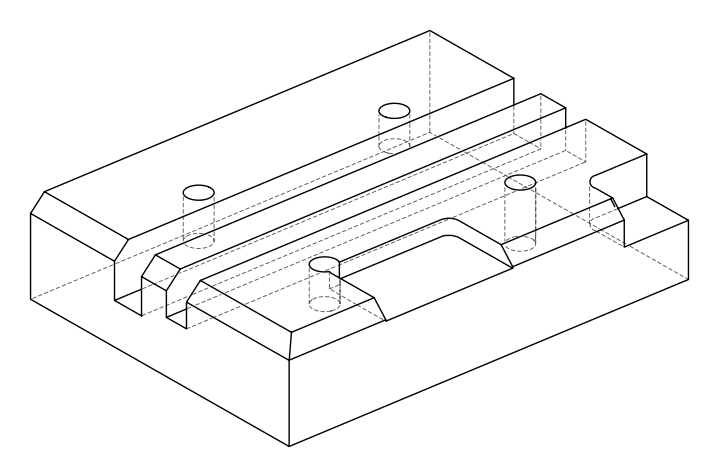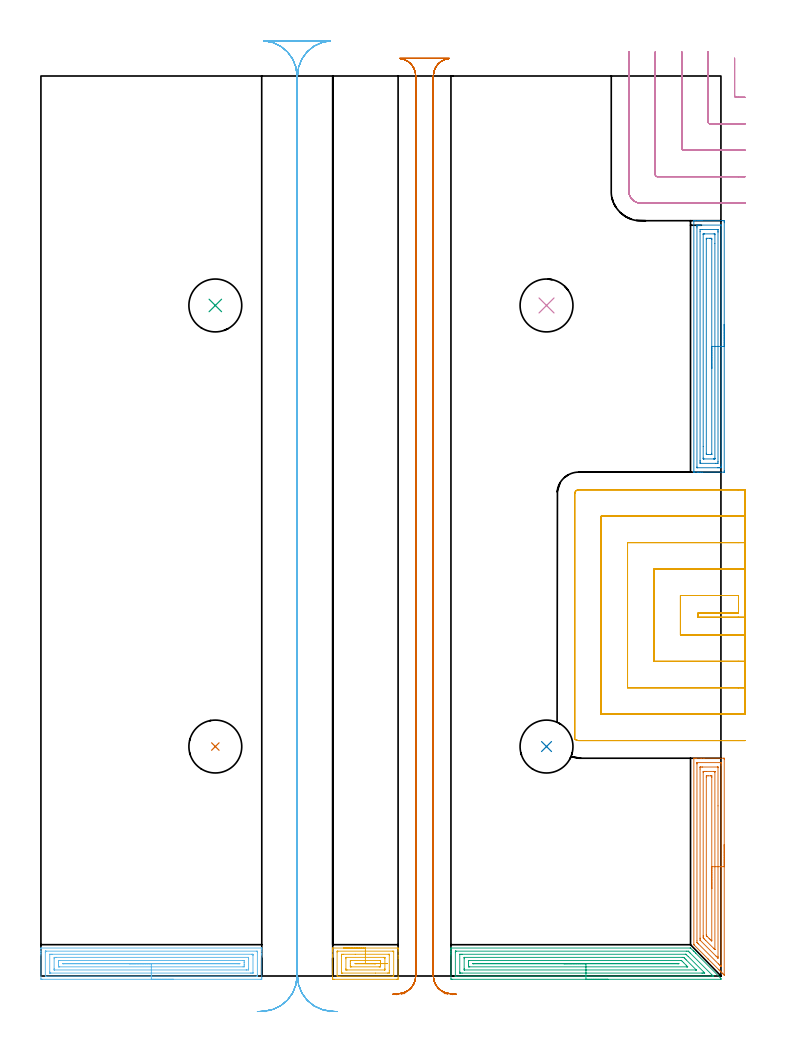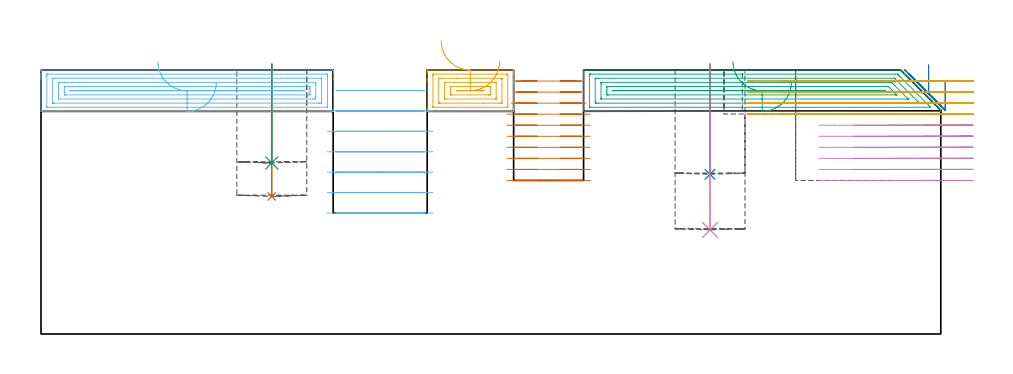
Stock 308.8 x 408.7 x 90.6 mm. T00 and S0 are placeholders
(PLAN: 13 operations, 4 tool changes, 73.4 min)
(1 INDEXABLE_INSERT_DRILL_BLIND_HOLE_FROM_SOLID | STEP1POCKET | NXT0302_019 | 0.18 min | 19483 mm3)
(2 INDEXABLE_INSERT_DRILL_BLIND_HOLE_FROM_SOLID_1 | STEP1POCKET_1 | NXT0302_019 | 0.15 min | 16050 mm3)
(3 INDEXABLE_INSERT_DRILL_BLIND_HOLE_FROM_SOLID_2 | STEP1POCKET_2 | NXT0302_019 | 0.14 min | 14285 mm3)
(4 INDEXABLE_INSERT_DRILL_BLIND_HOLE_FROM_SOLID_3 | STEP1POCKET_3 | NXT0302_019 | 0.23 min | 24680 mm3)
(5 AREA_MILL | FG_CHAMFER_SURFACE | UGT0205_001 | 1.59 min | 4419 mm3)
(6 AREA_MILL_1 | FG_CHAMFER_SURFACE_1 | UGT0205_001 | 4.98 min | 10824 mm3)
(7 AREA_MILL_2 | FG_CHAMFER_SURFACE_2 | UGT0205_001 | 3.98 min | 10077 mm3)
(8 AREA_MILL_3 | FG_CHAMFER_SURFACE_3 | UGT0205_001 | 4.87 min | 12217 mm3)
(9 AREA_MILL_4 | FG_CHAMFER_SURFACE_4 | UGT0205_001 | 5.73 min | 12162 mm3)
(10 MILL_CORNER_NOTCH_RECTANGULAR | CORNER_NOTCH_RECTANGULAR | NXT0201_012 | Follow Part, ap 4, ae 75% | 8.39 min | 121900 mm3)
(11 MILL_OPEN_POCKET | POCKET_OPEN | NXT0201_012 | Follow Part, ap 4, ae 75% | 11.75 min | 142877 mm3)
(12 MILL_RECTANGULAR_SLOT | SLOT_RECTANGULAR | UGT0201_004 | Follow Part, ap 8, ae 75% | 13.4 min | 644874 mm3)
(13 MILL_RECTANGULAR_SLOT_1 | SLOT_RECTANGULAR_1 | NXT0201_012 | Follow Part, ap 4, ae 75% | 17.98 min | 370373 mm3)
(TOOL NXT0302_019 | Index. Insert Drill 24mm [880-D2400L25-05] | D24 PA176 FL120 Z2)
(TOOL UGT0205_001 | Chamfer Mill 20 x 3 x 45 deg. | D20 FL50 Z2)
(TOOL NXT0201_012 | ENDMILL 16mm [2P460-1600-NA 1630] | D16 FL38 Z6)
(TOOL UGT0201_004 | End Mill 32 mm | D32 FL53 Z6)
(OP 1 INDEXABLE_INSERT_DRILL_BLIND_HOLE_FROM_SOLID)
G17 G21 G94 G90
T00 M6
G54
G17 G0 G90 X79.2 Y104.2 S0 M3
G43 Z100.6 H1
G94 G81 G98 Z47.2 F250. R92.6
G80
M5
M2
(OP 2 INDEXABLE_INSERT_DRILL_BLIND_HOLE_FROM_SOLID_1)
G17 G21 G94 G90
T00 M6
G54
G17 G0 G90 X229.6 Y104.2 S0 M3
G43 Z100.6 H1
G94 G81 G98 Z54.8 F250. R92.6
G80
M5
M2
(OP 3 INDEXABLE_INSERT_DRILL_BLIND_HOLE_FROM_SOLID_2)
G17 G21 G94 G90
T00 M6
G54
G17 G0 G90 X79.2 Y304.5 S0 M3
G43 Z100.6 H1
G94 G81 G98 Z58.7 F250. R92.6
G80
M5
M2
(OP 4 INDEXABLE_INSERT_DRILL_BLIND_HOLE_FROM_SOLID_3)
G17 G21 G94 G90
T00 M6
G54
G17 G0 G90 X229.6 Y304.5 S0 M3
G43 Z100.6 H1
G94 G81 G98 Z35.7 F250. R92.6
G80
M5
M2
(OP 5 AREA_MILL)
G17 G21 G94 G90
T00 M6
G54
G17 G0 G90 X137.35 Y12.7 S1061 M3
G43 Z100.6 H0
G94 G1 X137.388 Z99.728 F250.
X137.502 Z98.863
X137.691 Z98.012
X137.953 Z97.18
X138.287 Z96.374
X138.69 Z95.6
X139.158 Z94.864
X139.69 Z94.172
X140.279 Z93.529
X140.922 Z92.939
X141.614 Z92.408
X142.35 Z91.94
X143.124 Z91.537
X143.93 Z91.203
X144.762 Z90.941
X145.614 Z90.752
X146.478 Z90.638
X147.35 Z90.6
X162.056
X162.191 Y12.697 Z90.588
X162.193 Y12.689 Z90.58
X162.2 Y12.393 Z90.292
Y11.91 Z89.809
Y11.341 Z89.236
Y9.29 Z87.187
Y8.691 Z86.586
Y8.107 Z86.003
Y-0.44 Z77.457
X162.196 Y-1.024 Z76.873
X162.191 Y-1.491 Z76.406
X162.086 Y-1.495 Z76.403
X161.611 Y-1.5 Z76.4
X133.089
X132.614 Y-1.495 Z76.403
X132.509 Y-1.491 Z76.406
X132.504 Y-1.024 Z76.873
X132.5 Y-0.44 Z77.457
Y8.691 Z86.586
Y9.29 Z87.187
Y9.574 Z87.471
Y11.341 Z89.236
Y11.91 Z89.809
Y12.224 Z90.123
Y12.394 Z90.293
X132.507 Y12.689 Z90.58
X132.509 Y12.697 Z90.588
X132.644 Y12.7 Z90.6
X147.35
Y11.286 Z89.186
X159.828 Y11.285 Z89.185
X159.886 Y11.284 Z89.184
X160.19 Y11.267 Z89.167
X160.195 Y11.178 Z89.078
X160.199 Y10.973 Z88.873
Y0.375 Z78.275
X160.19 Y0.006 Z77.906
X160.184 Y-0.079 Z77.821
X160.141 Y-0.082 Z77.818
X160.037 Y-0.085 Z77.815
X159.828 Y-0.086 Z77.814
X135.763
X134.872 Y-0.085 Z77.815
X134.814 Y-0.084 Z77.816
X134.51 Y-0.067 Z77.833
X134.505 Y0.022 Z77.922
X134.501 Y0.227 Z78.127
Y10.825 Z88.725
X134.51 Y11.194 Z89.094
X134.516 Y11.279 Z89.179
X134.559 Y11.282 Z89.182
X134.663 Y11.285 Z89.185
X134.872 Y11.286 Z89.186
X147.35
Y9.872 Z87.772
X157.746 Y9.871 Z87.771
X158.046 Y9.87 Z87.77
X158.145 Y9.868 Z87.768
X158.179 Y9.865 Z87.765
X158.19 Y9.862 Z87.762
X158.193 Y9.829 Z87.729
X158.197 Y9.727 Z87.627
X158.199 Y9.574 Z87.474
X158.2 Y9.421 Z87.321
Y2.356 Z80.256
X158.198 Y1.626 Z79.526
X158.196 Y1.477 Z79.377
X158.186 Y1.335 Z79.235
X158.046 Y1.334 Z79.234
X157.453 Y1.329 Z79.229
X151.884 Y1.328 Z79.228
X136.954 Y1.329 Z79.229
X136.654 Y1.33 Z79.23
X136.555 Y1.332 Z79.232
X136.521 Y1.335 Z79.235
X136.51 Y1.338 Z79.238
X136.507 Y1.371 Z79.271
X136.503 Y1.473 Z79.373
X136.501 Y1.626 Z79.526
X136.5 Y1.779 Z79.679
Y8.844 Z86.744
X136.502 Y9.574 Z87.474
X136.504 Y9.723 Z87.623
X136.514 Y9.864 Z87.764
X136.654 Y9.866 Z87.766
X137.247 Y9.871 Z87.771
X142.744 Y9.872 Z87.772
X147.35
Y8.457 Z86.357
X155.608
X156.104 Y8.455 Z86.355
X156.156 Y8.453 Z86.353
X156.186 Y8.451 Z86.351
X156.19 Y8.416 Z86.316
X156.195 Y8.235 Z86.135
X156.2 Y7.871 Z85.771
Y3.392 Z81.292
X156.198 Y2.982 Z80.882
X156.193 Y2.777 Z80.677
X156.19 Y2.755 Z80.655
X156.175 Y2.749 Z80.649
X156.12 Y2.746 Z80.646
X156.026 Y2.744 Z80.644
X139.092 Y2.743 Z80.643
X138.596 Y2.745 Z80.645
X138.544 Y2.746 Z80.646
X138.514 Y2.749 Z80.649
X138.51 Y2.784 Z80.684
X138.504 Y2.965 Z80.865
X138.5 Y3.329 Z81.229
Y7.808 Z85.708
X138.503 Y8.218 Z86.118
X138.507 Y8.423 Z86.323
X138.51 Y8.445 Z86.345
X138.525 Y8.45 Z86.35
X138.58 Y8.454 Z86.354
X138.674 Y8.456 Z86.356
X147.35 Y8.457 Z86.357
Y7.043 Z84.943
X153.708
X153.947 Y7.04 Z84.94
X154.106 Y7.036 Z84.936
X154.191 Y7.03 Z84.93
X154.193 Y7.011 Z84.911
X154.196 Y6.925 Z84.825
X154.2 Y6.32 Z84.22
Y5.436 Z83.336
Y4.553 Z82.453
X154.197 Y4.275 Z82.175
X154.194 Y4.2 Z82.1
X154.191 Y4.168 Z82.068
X154.066 Y4.164 Z82.064
X153.828 Y4.158 Z82.058
X153.708 Y4.157 Z82.057
X153.589
X140.992
X140.753 Y4.16 Z82.06
X140.594 Y4.164 Z82.064
X140.509 Y4.17 Z82.07
X140.507 Y4.189 Z82.089
X140.504 Y4.275 Z82.175
X140.5 Y4.88 Z82.78
Y5.764 Z83.664
Y6.647 Z84.547
X140.503 Y6.925 Z84.825
X140.506 Y7. Z84.9
X140.509 Y7.032 Z84.932
X140.634 Y7.036 Z84.936
X140.872 Y7.042 Z84.942
X140.992 Y7.043 Z84.943
X141.111
X147.35
Y5.629 Z83.529
X151.39 Y5.628 Z83.528
X151.806 Y5.622 Z83.522
X152.113 Y5.599 Z83.499
X151.864 Y5.578 Z83.478
X151.806 Y5.575 Z83.475
X151.39 Y5.571 Z83.471
X151.332
X143.31 Y5.572 Z83.472
X142.894 Y5.578 Z83.478
X142.587 Y5.601 Z83.501
X142.836 Y5.622 Z83.522
X142.894 Y5.625 Z83.525
X143.31 Y5.629 Z83.529
X143.368
X143.785
X147.35
X148.222 Z83.567
X149.086 Z83.681
X149.938 Z83.87
X150.77 Z84.132
X151.576 Z84.466
X152.35 Z84.869
X153.086 Z85.337
X153.778 Z85.868
X154.421 Z86.458
X155.01 Z87.101
X155.542 Z87.793
X156.01 Z88.529
X156.413 Z89.303
X156.747 Z90.109
X157.009 Z90.941
X157.198 Z91.792
X157.312 Z92.657
X157.35 Z93.529
G0 Z100.6
M5
M2
(OP 6 AREA_MILL_1)
G17 G21 G94 G90
T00 M6
G54
G17 G0 G90 X60.15 Y-1.5 S1061 M3
G43 Z100.6 H0
Z86.4
G94 G1 X60.112 Z85.528 F250.
X59.998 Z84.664
X59.809 Z83.812
X59.547 Z82.98
X59.213 Z82.174
X58.81 Z81.4
X58.342 Z80.664
X57.81 Z79.972
X57.221 Z79.329
X56.578 Z78.74
X55.886 Z78.208
X55.15 Z77.74
X54.376 Z77.337
X53.57 Z77.003
X52.738 Z76.741
X51.886 Z76.552
X51.022 Z76.438
X50.15 Z76.4
X0.608
X0.192 Y-1.496 Z76.402
X0.01 Y-1.492 Z76.406
X0. Y-1.305 Z76.592
Y9.574 Z87.468
Y10.137 Z88.034
Y10.458 Z88.354
Y11.021 Z88.917
Y11.341 Z89.236
Y12.355 Z90.254
X0.007 Y12.688 Z90.579
X0.009 Y12.697 Z90.588
X0.162 Y12.7 Z90.6
X100.138
X100.291 Y12.697 Z90.588
X100.293 Y12.688 Z90.579
X100.3 Y12.355 Z90.254
Y11.981 Z89.881
Y11.341 Z89.236
Y10.137 Z88.034
Y9.574 Z87.468
Y-0.743 Z77.155
X100.297 Y-1.024 Z76.873
X100.291 Y-1.492 Z76.406
X100.168 Y-1.495 Z76.403
X99.692 Y-1.5 Z76.4
X50.15
Y-0.086 Z77.814
X2.337 Y-0.085 Z77.815
X2.012 Y-0.079 Z77.821
X2.006 Y0.025 Z77.925
X2.001 Y0.248 Z78.148
Y10.846 Z88.746
X2.008 Y11.236 Z89.136
X2.011 Y11.28 Z89.18
X2.028 Y11.282 Z89.182
X2.08 Y11.285 Z89.185
X2.184 Y11.286 Z89.186
X2.393
X97.963 Y11.285 Z89.185
X98.288 Y11.279 Z89.179
X98.293 Y11.175 Z89.075
X98.299 Y10.952 Z88.852
Y0.354 Z78.254
X98.292 Y-0.036 Z77.864
X98.289 Y-0.08 Z77.82
X98.272 Y-0.082 Z77.818
X98.22 Y-0.085 Z77.815
X98.116 Y-0.086 Z77.814
X97.907
X50.15
Y1.328 Z79.228
X4.478 Y1.329 Z79.229
X4.179 Y1.331 Z79.231
X4.079 Y1.334 Z79.234
X4.01 Y1.337 Z79.237
X4.006 Y1.449 Z79.349
X4.002 Y1.626 Z79.526
X4. Y1.802 Z79.702
X4.001 Y9.75 Z87.65
X4.005 Y9.81 Z87.71
X4.01 Y9.855 Z87.755
X4.017 Y9.865 Z87.765
X4.03 Y9.866 Z87.766
X4.179 Y9.869 Z87.769
X4.771 Y9.871 Z87.771
X5.071
X95.822
X96.121 Y9.869 Z87.769
X96.221 Y9.866 Z87.766
X96.29 Y9.862 Z87.762
X96.294 Y9.751 Z87.651
X96.298 Y9.574 Z87.474
X96.3 Y9.398 Z87.298
X96.299 Y1.45 Z79.35
X96.295 Y1.39 Z79.29
X96.29 Y1.345 Z79.245
X96.283 Y1.335 Z79.235
X96.27 Y1.333 Z79.233
X96.121 Y1.331 Z79.231
X95.529 Y1.329 Z79.229
X95.229 Y1.328 Z79.228
X50.15
Y2.743 Z80.643
X6.114
X6.063 Y2.744 Z80.644
X6.028 Y2.747 Z80.647
X6.013 Y2.749 Z80.649
X6.01 Y2.764 Z80.664
X6.005 Y2.961 Z80.861
X6. Y3.356 Z81.256
Y7.808 Z85.708
X6.006 Y8.232 Z86.132
X6.01 Y8.437 Z86.337
X6.207 Y8.451 Z86.351
X6.857 Y8.456 Z86.356
X7.094 Y8.457 Z86.357
X94.186
X94.237 Y8.456 Z86.356
X94.272 Y8.453 Z86.353
X94.287 Y8.451 Z86.351
X94.29 Y8.436 Z86.336
X94.295 Y8.239 Z86.139
X94.3 Y7.844 Z85.744
Y3.392 Z81.292
X94.294 Y2.968 Z80.868
X94.29 Y2.763 Z80.663
X94.093 Y2.749 Z80.649
X93.443 Y2.744 Z80.644
X93.206 Y2.743 Z80.643
X50.15
Y4.157 Z82.057
X8.522
X8.283 Y4.159 Z82.059
X8.124 Y4.161 Z82.061
X8.009 Y4.165 Z82.065
X8.007 Y4.185 Z82.085
X8.004 Y4.275 Z82.175
X8. Y4.91 Z82.81
Y5.158 Z83.058
Y6.042 Z83.942
X8.001 Y6.676 Z84.576
X8.005 Y6.925 Z84.825
X8.01 Y7.003 Z84.903
X8.014 Y7.036 Z84.936
X8.523 Y7.043 Z84.943
X91.778
X92.017 Y7.041 Z84.941
X92.176 Y7.039 Z84.939
X92.291 Y7.035 Z84.935
X92.293 Y7.015 Z84.915
X92.296 Y6.925 Z84.825
X92.3 Y6.29 Z84.19
Y6.042 Z83.942
Y5.158 Z83.058
X92.299 Y4.524 Z82.424
X92.295 Y4.275 Z82.175
X92.291 Y4.196 Z82.096
X92.287 Y4.164 Z82.064
X91.777 Y4.157 Z82.057
X50.15
Y5.571 Z83.471
X10.427
X10.009 Y5.573 Z83.473
X10.005 Y5.575 Z83.475
X10.002 Y5.58 Z83.48
X10.011 Y5.622 Z83.522
X10.053 Y5.625 Z83.525
X10.155 Y5.628 Z83.528
X10.369 Y5.629 Z83.529
X10.903
X89.873
X90.291 Y5.627 Z83.527
X90.295 Y5.625 Z83.525
X90.298 Y5.62 Z83.52
X90.288 Y5.578 Z83.478
X90.246 Y5.576 Z83.476
X89.873 Y5.572 Z83.472
X89.456 Y5.571 Z83.471
X50.15
X49.278 Z83.509
X48.414 Z83.623
X47.562 Z83.812
X46.73 Z84.074
X45.924 Z84.408
X45.15 Z84.811
X44.414 Z85.28
X43.722 Z85.811
X43.079 Z86.4
X42.49 Z87.043
X41.958 Z87.735
X41.49 Z88.471
X41.087 Z89.245
X40.753 Z90.051
X40.491 Z90.883
X40.302 Z91.735
X40.188 Z92.6
X40.15 Z93.471
G0 Z100.6
M5
M2
(OP 7 AREA_MILL_2)
G17 G21 G94 G90
T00 M6
G54
G17 G0 G90 X310.3 Y59.65 S1061 M3
G43 Z100.6 H0
Z86.8
G94 G1 Y59.612 Z85.928 F250.
Y59.498 Z85.063
Y59.309 Z84.212
Y59.047 Z83.38
Y58.713 Z82.574
Y58.31 Z81.8
Y57.841 Z81.064
Y57.31 Z80.372
Y56.721 Z79.729
Y56.078 Z79.14
Y55.386 Z78.608
Y54.65 Z78.14
Y53.876 Z77.737
Y53.07 Z77.403
Y52.238 Z77.141
Y51.386 Z76.952
Y50.521 Z76.838
Y49.65 Z76.8
X310.299 Y0.517 Z76.801
X310.294 Y0.414 Z76.804
X310.292 Y0.409 Z76.806
X309.693 Y1.007 Z77.406
X309.517 Y1.182 Z77.581
X309.246 Y1.453 Z77.852
X309.08 Y1.617 Z78.014
X308.922 Y1.777 Z78.176
X308.8 Y1.899 Z78.298
X308.643 Y2.054 Z78.452
X308.494 Y2.205 Z78.604
X308.354 Y2.345 Z78.744
X308.206 Y2.491 Z78.889
X308.066 Y2.633 Z79.032
X307.907 Y2.792 Z79.191
X307.77 Y2.928 Z79.326
X302.999 Y7.701 Z84.1
X296.656 Y14.043 Z90.443
X296.505 Y14.193 Z90.591
X296.5 Y14.395 Z90.6
Y98.74
X296.502 Y98.89 Z90.588
X296.622 Y98.897 Z90.471
X296.749 Y98.9 Z90.351
X297.091 Z90.008
X297.72 Z89.375
X299.782 Z87.316
X301.098 Z85.998
X309.954 Z77.143
X310.238 Y98.896 Z76.859
X310.292 Y98.89 Z76.805
X310.299 Y98.834 Z76.799
X310.3 Y98.293 Z76.8
Y49.65
X308.886 Z78.214
X308.885 Y4.776 Z78.215
X308.884 Y4.577 Z78.216
X308.881 Y4.378 Z78.219
X308.879 Y4.294 Z78.221
X308.834 Y4.327 Z78.266
X308.576 Y4.577 Z78.524
X308.206 Y4.944 Z78.894
X307.68 Y5.469 Z79.42
X298.594 Y14.556 Z88.506
X298.232 Y14.919 Z88.868
X298.05 Y15.105 Z89.05
X297.96 Y15.202 Z89.14
X297.921 Y15.246 Z89.179
X297.92 Y15.287 Z89.18
X297.915 Y15.98 Z89.185
Y96.309
X297.916 Y96.508 Z89.184
X297.92 Y96.854 Z89.18
X297.921 Y96.889 Z89.179
X297.98 Y96.893 Z89.12
X298.082 Y96.897 Z89.018
X298.21 Y96.9 Z88.89
X308.698 Y96.899 Z78.402
X308.838 Y96.893 Z78.262
X308.864 Y96.89 Z78.236
X308.879 Y96.882 Z78.221
X308.881 Y96.852 Z78.219
X308.884 Y96.709 Z78.216
X308.885 Y96.508 Z78.215
X308.886 Y95.814 Z78.214
Y49.65
X307.472 Z79.628
X307.471 Y8.898 Z79.629
X307.468 Y8.147 Z79.632
Y8.146
X307.457 Y8.147 Z79.643
X307.333 Y8.268 Z79.767
X306.56 Y9.039 Z80.54
X299.467 Y16.132 Z87.633
X299.422 Y16.18 Z87.678
X299.374 Y16.238 Z87.726
X299.335 Y16.291 Z87.765
X299.333 Y16.317 Z87.767
X299.329 Y17.072 Z87.771
Y17.214
Y93.972
X299.333 Y94.723 Z87.767
X299.334 Y94.859 Z87.766
X299.343 Y94.89 Z87.757
X299.381 Y94.893 Z87.719
X299.467 Y94.896 Z87.633
X300.168 Y94.9 Z86.932
X300.341 Z86.759
X307.333 Y94.899 Z79.767
X307.39 Y94.898 Z79.71
X307.436 Y94.894 Z79.664
X307.461 Y94.891 Z79.639
X307.465 Y94.864 Z79.635
X307.469 Y94.723 Z79.631
X307.471 Y94.582 Z79.629
X307.472 Y77.263 Z79.628
Y49.65
X306.057 Z81.043
Y12.127
X306.056 Y12.058 Z81.044
X306.054 Y12.017 Z81.046
X306.053 Y12.009 Z81.047
X305.991 Y12.067 Z81.109
X305.725 Y12.325 Z81.375
X305.585 Y12.464 Z81.515
X305.439 Y12.61 Z81.661
X301.869 Y16.18 Z85.231
X301.215 Y16.835 Z85.885
X300.982 Y17.072 Z86.118
X300.75 Y17.319 Z86.35
X300.746 Y17.551 Z86.354
X300.744 Y17.965 Z86.356
X300.743 Y18.447 Z86.357
Y92.528
X300.745 Y92.689 Z86.355
X300.748 Y92.817 Z86.352
X300.752 Y92.89 Z86.348
X301.253 Y92.9 Z85.847
X302.126 Z84.974
X305.622 Z81.478
X305.995 Y92.893 Z81.105
X306.04 Y92.89 Z81.06
X306.051 Y92.885 Z81.049
X306.053 Y92.871 Z81.047
X306.056 Y92.819 Z81.044
X306.057 Y92.769 Z81.043
Y92.455
Y49.65
X304.643 Z82.457
X304.642 Y16.25 Z82.458
Y16.18
X304.636 Y15.883 Z82.464
X304.541 Y15.969 Z82.559
X304.322 Y16.18 Z82.778
X303.837 Y16.662 Z83.263
X303.426 Y17.072 Z83.674
X302.533 Y17.965 Z84.567
X302.386 Y18.113 Z84.714
X302.268 Y18.236 Z84.832
X302.19 Y18.32 Z84.91
X302.164 Y18.356 Z84.936
X302.157 Y18.857 Z84.943
Y90.26
X302.161 Y90.672 Z84.939
X302.164 Y90.876 Z84.936
X302.167 Y90.89 Z84.933
X302.193 Y90.894 Z84.907
X302.248 Y90.897 Z84.852
X302.337 Y90.9 Z84.763
X302.963 Z84.137
X304.085 Z83.015
X304.548 Y90.898 Z82.552
X304.596 Y90.895 Z82.504
X304.629 Y90.89 Z82.471
X304.637 Y90.884 Z82.463
X304.638 Y90.867 Z82.462
X304.641 Y90.689 Z82.459
X304.643 Y90.33 Z82.457
Y90.26
Y49.65
Y48.778 Z82.495
Y47.913 Z82.609
Y47.062 Z82.798
Y46.23 Z83.06
Y45.424 Z83.394
Y44.65 Z83.797
Y43.914 Z84.265
Y43.222 Z84.796
Y42.579 Z85.386
Y41.989 Z86.029
Y41.458 Z86.721
Y40.99 Z87.457
Y40.587 Z88.231
Y40.253 Z89.037
Y39.991 Z89.869
Y39.802 Z90.72
Y39.688 Z91.585
Y39.65 Z92.457
G0 Z100.6
M5
M2
(OP 8 AREA_MILL_3)
G17 G21 G94 G90
T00 M6
G54
G17 G0 G90 X310.3 Y295.9 S1061 M3
G43 Z100.6 H0
Z86.8
G94 G1 Y295.862 Z85.928 F250.
Y295.748 Z85.064
Y295.559 Z84.212
Y295.297 Z83.38
Y294.963 Z82.574
Y294.56 Z81.8
Y294.092 Z81.064
Y293.56 Z80.372
Y292.971 Z79.729
Y292.328 Z79.14
Y291.636 Z78.608
Y290.9 Z78.14
Y290.126 Z77.737
Y289.32 Z77.403
Y288.488 Z77.141
Y287.636 Z76.952
Y286.772 Z76.838
Y285.9 Z76.8
Y229.374
X310.294 Y228.829 Z76.803
X310.291 Y228.81 Z76.806
X310.265 Y228.8 Z76.832
X300.341 Z86.753
X299.72 Z87.378
X299.467 Z87.629
X298.846 Z88.251
X298.594 Z88.502
X298.089 Z89.01
X296.699 Z90.399
X296.599 Y228.801 Z90.493
X296.554 Y228.804 Z90.537
X296.503 Y228.81 Z90.588
X296.5 Y228.929 Z90.6
Y342.872
X296.503 Y342.99 Z90.589
X296.597 Y342.997 Z90.495
X296.7 Y343. Z90.399
X297.351 Z89.749
X298.089 Z89.01
X298.594 Z88.502
X298.846 Z88.251
X299.467 Z87.629
X299.72 Z87.377
X300.341 Z86.753
X309.392 Y342.999 Z77.705
X309.954 Y342.994 Z77.143
X310.292 Y342.99 Z76.804
X310.296 Y342.774 Z76.802
X310.299 Y342.426 Z76.801
X310.3 Y342.074 Z76.8
Y285.9
X308.886 Z78.214
Y232.044
X308.885 Y231.353 Z78.215
X308.883 Y231.154 Z78.217
X308.879 Y230.818 Z78.221
X308.549 Y230.805 Z78.551
X308.206 Y230.802 Z78.894
X307.68 Y230.8 Z79.42
X307.333 Z79.767
X298.067 Z89.033
X297.956 Y230.803 Z89.144
X297.937 Y230.805 Z89.163
X297.922 Y230.809 Z89.178
X297.92 Y230.832 Z89.18
X297.916 Y230.954 Z89.184
X297.915 Y231.154 Z89.185
X297.914 Y339.756 Z89.186
X297.915 Y340.447 Z89.185
X297.917 Y340.646 Z89.183
X297.921 Y340.982 Z89.179
X298.251 Y340.995 Z88.849
X298.594 Y340.998 Z88.506
X299.12 Y341. Z87.98
X299.467 Z87.633
X308.733 Z78.367
X308.844 Y340.997 Z78.256
X308.863 Y340.995 Z78.237
X308.878 Y340.991 Z78.222
X308.88 Y340.968 Z78.22
X308.884 Y340.846 Z78.216
X308.885 Y340.646 Z78.215
X308.886 Y285.9 Z78.214
X307.472 Z79.628
X307.471 Y233.684 Z79.629
X307.464 Y232.934 Z79.636
X307.458 Y232.807 Z79.642
X306.459 Y232.8 Z80.641
X299.598 Y232.801 Z87.502
X299.467 Y232.805 Z87.633
X299.342 Y232.81 Z87.758
X299.336 Y232.934 Z87.764
X299.332 Y233.072 Z87.768
X299.329 Y233.825 Z87.771
X299.328 Y233.966 Z87.772
X299.329 Y338.116 Z87.771
X299.336 Y338.866 Z87.764
X299.342 Y338.993 Z87.758
X300.341 Y339. Z86.759
X307.202 Y338.999 Z79.898
X307.333 Y338.995 Z79.767
X307.458 Y338.99 Z79.642
X307.465 Y338.866 Z79.635
X307.468 Y338.728 Z79.632
X307.471 Y337.975 Z79.629
X307.472 Y337.834 Z79.628
Y285.9
X306.057 Z81.043
X306.056 Y235.124 Z81.044
X306.054 Y234.963 Z81.046
X306.05 Y234.836 Z81.05
X306.048 Y234.809 Z81.052
X306.029 Y234.807 Z81.071
X305.98 Y234.804 Z81.12
X305.585 Y234.8 Z81.515
X305.501 Z81.599
X301.131 Y234.801 Z85.969
X300.826 Y234.808 Z86.274
X300.756 Y234.81 Z86.344
X300.75 Y234.854 Z86.35
X300.747 Y234.906 Z86.353
X300.744 Y235.195 Z86.356
X300.743 Y240.432 Z86.357
X300.744 Y336.676 Z86.356
X300.746 Y336.837 Z86.354
X300.75 Y336.964 Z86.35
X300.752 Y336.991 Z86.348
X300.771 Y336.993 Z86.329
X300.82 Y336.996 Z86.28
X301.215 Y337. Z85.885
X301.299 Z85.801
X305.669 Y336.999 Z81.431
X305.974 Y336.992 Z81.126
X306.044 Y336.99 Z81.056
X306.05 Y336.946 Z81.05
X306.053 Y336.894 Z81.047
X306.056 Y336.605 Z81.044
X306.057 Y332.6 Z81.043
Y285.9
X304.643 Z82.457
Y237.385
X304.641 Y236.975 Z82.459
X304.639 Y236.872 Z82.461
X304.636 Y236.824 Z82.464
X304.632 Y236.81 Z82.468
X304.603 Y236.808 Z82.497
X304.41 Y236.802 Z82.69
X302.963 Y236.8 Z84.137
X302.663 Y236.801 Z84.437
X302.263 Y236.807 Z84.837
X302.173 Y236.81 Z84.927
X302.164 Y236.966 Z84.936
X302.158 Y237.315 Z84.942
X302.157 Y237.385 Z84.943
Y334.415
X302.159 Y334.825 Z84.941
X302.161 Y334.928 Z84.939
X302.164 Y334.976 Z84.936
X302.168 Y334.99 Z84.932
X302.197 Y334.992 Z84.903
X302.39 Y334.998 Z84.71
X303.837 Y335. Z83.263
X304.137 Y334.999 Z82.963
X304.537 Y334.993 Z82.563
X304.627 Y334.99 Z82.473
X304.636 Y334.834 Z82.464
X304.642 Y334.485 Z82.458
X304.643 Y334.415 Z82.457
Y285.9
Y285.028 Z82.495
Y284.164 Z82.609
Y283.312 Z82.798
Y282.48 Z83.06
Y281.674 Z83.394
Y280.9 Z83.797
Y280.164 Z84.265
Y279.472 Z84.796
Y278.829 Z85.386
Y278.24 Z86.029
Y277.708 Z86.721
Y277.24 Z87.457
Y276.837 Z88.231
Y276.503 Z89.037
Y276.241 Z89.869
Y276.052 Z90.72
Y275.938 Z91.585
Y275.9 Z92.457
G0 Z100.6
M5
M2
(OP 9 AREA_MILL_4)
G17 G21 G94 G90
T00 M6
G54
G17 G0 G90 X257.5 Y-1.5 S1061 M3
G43 Z100.6 H0
Z86.4
G94 G1 X257.462 Z85.528 F250.
X257.348 Z84.664
X257.159 Z83.812
X256.897 Z82.98
X256.563 Z82.174
X256.16 Z81.4
X255.691 Z80.664
X255.16 Z79.972
X254.571 Z79.329
X253.928 Z78.74
X253.236 Z78.209
X252.5 Z77.74
X251.726 Z77.337
X250.92 Z77.003
X250.088 Z76.741
X249.236 Z76.552
X248.371 Z76.438
X247.5 Z76.4
X186.807
X186.391 Y-1.496 Z76.402
X186.21 Y-1.492 Z76.406
X186.2 Y-1.307 Z76.59
Y9.574 Z87.468
Y10.14 Z88.037
Y10.458 Z88.354
Y11.023 Z88.919
Y11.341 Z89.236
Y11.976 Z89.875
Y12.358 Z90.257
X186.206 Y12.688 Z90.579
X186.209 Y12.697 Z90.588
X186.361 Y12.7 Z90.6
X294.805
X295.006 Y12.696 Z90.589
X295.033 Y12.667 Z90.566
X296.293 Y11.409 Z89.306
X296.361 Y11.341 Z89.237
X296.551 Y11.149 Z89.049
X296.59 Y11.11 Z89.01
X297.244 Y10.458 Z88.354
X297.408 Y10.292 Z88.192
X308.639 Y-0.939 Z76.959
X308.723 Y-1.024 Z76.874
X308.79 Y-1.094 Z76.803
X308.8 Y-1.342 Z76.558
X308.794 Y-1.466 Z76.434
X308.79 Y-1.497 Z76.402
X308.639 Y-1.5 Z76.4
X247.5
Y-0.086 Z77.814
X188.535 Y-0.085 Z77.815
X188.211 Y-0.079 Z77.821
X188.206 Y0.025 Z77.925
X188.201 Y0.246 Z78.146
Y10.844 Z88.744
X188.208 Y11.233 Z89.133
X188.21 Y11.279 Z89.179
X188.227 Y11.281 Z89.181
X188.278 Y11.284 Z89.184
X188.383 Y11.285 Z89.185
X188.592 Y11.286 Z89.186
X293.076
X293.912 Y11.279 Z89.179
X293.963 Y11.276 Z89.176
X294.019 Y11.224 Z89.124
X294.132 Y11.115 Z89.015
X294.355 Y10.895 Z88.795
X294.793 Y10.458 Z88.358
X304.623 Y0.627 Z78.527
X305.283 Y-0.035 Z77.865
X305.321 Y-0.076 Z77.824
X305.324 Y-0.082 Z77.818
X305.323 Y-0.084 Z77.816
X305.3 Y-0.085 Z77.815
X247.5 Y-0.086 Z77.814
Y1.328 Z79.228
X191.27 Y1.329 Z79.229
X190.676
X190.377 Y1.332 Z79.232
X190.278 Y1.335 Z79.235
X190.21 Y1.34 Z79.24
X190.206 Y1.451 Z79.351
X190.202 Y1.626 Z79.526
X190.2 Y1.8 Z79.7
X190.201 Y9.749 Z87.649
X190.204 Y9.808 Z87.708
X190.21 Y9.853 Z87.753
X190.216 Y9.865 Z87.765
X190.228 Y9.866 Z87.766
X190.377 Y9.869 Z87.769
X190.969 Y9.871 Z87.771
X191.27 Y9.872 Z87.772
X292.72 Y9.871 Z87.771
X292.87 Y9.87 Z87.77
X292.906 Y9.867 Z87.767
X292.921 Y9.865 Z87.765
X292.943 Y9.847 Z87.747
X293.02 Y9.779 Z87.679
X293.226 Y9.574 Z87.474
X293.912 Y8.889 Z86.789
X301.053 Y1.748 Z79.648
X301.171 Y1.626 Z79.526
X301.287 Y1.502 Z79.402
X301.436 Y1.335 Z79.235
X301.349 Y1.333 Z79.233
X301.053 Y1.33 Z79.23
X300.46 Y1.329 Z79.229
X300.16
X247.5 Y1.328 Z79.228
Y2.743 Z80.643
X192.312
X192.262 Y2.744 Z80.644
X192.227 Y2.747 Z80.647
X192.212 Y2.749 Z80.649
X192.21 Y2.765 Z80.665
X192.205 Y2.961 Z80.861
X192.2 Y3.354 Z81.254
Y7.808 Z85.708
X192.203 Y8.231 Z86.131
X192.207 Y8.442 Z86.342
X192.21 Y8.45 Z86.35
X192.217 Y8.452 Z86.352
X192.247 Y8.455 Z86.355
X192.305 Y8.457 Z86.357
X192.399
X291.235
X291.472 Y8.456 Z86.356
X291.799 Y8.452 Z86.352
X291.876 Y8.45 Z86.35
X291.979 Y8.361 Z86.261
X292.127 Y8.22 Z86.12
X292.543 Y7.808 Z85.708
X293.02 Y7.332 Z85.232
X297.483 Y2.868 Z80.768
X297.573 Y2.773 Z80.673
X297.587 Y2.754 Z80.654
X297.588 Y2.75 Z80.65
X297.576 Y2.748 Z80.648
X297.483 Y2.745 Z80.645
X297.246 Y2.743 Z80.643
X247.5
Y4.157 Z82.057
X194.72
X194.481 Y4.158 Z82.058
X194.322 Y4.161 Z82.061
X194.209 Y4.165 Z82.065
X194.207 Y4.185 Z82.085
X194.204 Y4.275 Z82.175
X194.2 Y4.908 Z82.808
Y5.791 Z83.691
Y6.674 Z84.574
X194.203 Y6.925 Z84.825
X194.207 Y7.003 Z84.903
X194.211 Y7.036 Z84.936
X194.362 Y7.039 Z84.939
X194.601 Y7.042 Z84.942
X290.462
X290.701 Y7.039 Z84.939
X290.854 Y7.036 Z84.936
X290.894 Y7.001 Z84.901
X290.975 Y6.925 Z84.825
X291.235 Y6.667 Z84.567
X291.861 Y6.042 Z83.942
X293.02 Y4.882 Z82.782
X293.624 Y4.275 Z82.175
X293.707 Y4.187 Z82.087
X293.722 Y4.17 Z82.07
X293.657 Y4.164 Z82.064
X293.498 Y4.16 Z82.06
X293.259 Y4.157 Z82.057
X293.139
X247.5
Y5.571 Z83.471
X196.625 Y5.572 Z83.472
X196.206 Y5.573 Z83.473
X196.204 Y5.574 Z83.474
X196.202 Y5.577 Z83.477
X196.21 Y5.621 Z83.521
X196.25 Y5.623 Z83.523
X196.352 Y5.626 Z83.526
X196.566 Y5.629 Z83.529
X196.625
X288.975
X289.033 Y5.628 Z83.528
X289.45 Y5.622 Z83.522
X289.764 Y5.599 Z83.499
X289.507 Y5.578 Z83.478
X289.45 Y5.575 Z83.475
X289.032 Y5.572 Z83.472
X247.5 Y5.571 Z83.471
X246.628 Z83.509
X245.763 Z83.623
X244.912 Z83.812
X244.08 Z84.074
X243.274 Z84.408
X242.5 Z84.811
X241.764 Z85.28
X241.072 Z85.811
X240.429 Z86.4
X239.839 Z87.043
X239.308 Z87.735
X238.84 Z88.471
X238.437 Z89.245
X238.103 Z90.051
X237.841 Z90.883
X237.652 Z91.735
X237.538 Z92.6
X237.5 Z93.471
G0 Z100.6
M5
M2
(OP 10 MILL_CORNER_NOTCH_RECTANGULAR)
G17 G21 G94 G90
T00 M6
G54
G17 G0 G90 X315. Y416.756 S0 M3
G43 Z100.6 H1
Z86.81
G94 G1 Y413.756 F250.
Y399.795 F500.
G3 X315.795 Y399. R0.8
G1 X316.546
X316.8 Y398.999
X319.8 Y398.983 F250.
G0 Z100.6
X303. Y419.7
Z86.81
G1 Y416.7
Y387.795 F500.
G3 X303.795 Y387. R0.8
G1 X316.546
X316.8 Y386.999
X319.8 Y386.978 F250.
G0 Z100.6
X291. Y419.7
Z86.81
G1 Y416.7
Y375.796 F500.
G3 X291.796 Y375. R0.8
G1 X316.546
G2 X316.8 Y374.999 R24.
G1 X319.8 Y374.967 F250.
G0 Z100.6
X279. Y419.7
Z86.81
G1 Y416.7
Y363.796 F500.
G3 X279.796 Y363. R0.8
G1 X316.546
G2 X316.8 Y362.997 R12.
G1 X319.799 Y362.934 F250.
G0 Z100.6
X267. Y419.7
Z86.81
G1 Y416.7
Y356.3 F500.
G3 X272.3 Y351. R5.3
G1 X316.546
X319.546 F250.
G0 Z100.6
X315. Y416.756
Z83.02
G1 Y413.756
Y399.795 F500.
G3 X315.795 Y399. R0.8
G1 X316.8
X319.8 F250.
G0 Z100.6
X303. Y419.7
Z83.02
G1 Y416.7
Y387.795 F500.
G3 X303.795 Y387. R0.8
G1 X316.8
X319.8 F250.
G0 Z100.6
X291. Y419.7
Z83.02
G1 Y416.7
Y375.796 F500.
G3 X291.796 Y375. R0.8
G1 X316.8
X319.8 F250.
G0 Z100.6
X279. Y419.7
Z83.02
G1 Y416.7
Y363.796 F500.
G3 X279.796 Y363. R0.8
G1 X316.8
X319.8 F250.
G0 Z100.6
X267. Y419.7
Z83.02
G1 Y416.7
Y356.3 F500.
G3 X272.3 Y351. R5.3
G1 X316.8
X319.8 F250.
G0 Z100.6
X315. Y416.756
Z79.23
G1 Y413.756
Y399.795 F500.
G3 X315.795 Y399. R0.8
G1 X316.8
X319.8 F250.
G0 Z100.6
X303. Y419.7
Z79.23
G1 Y416.7
Y387.795 F500.
G3 X303.795 Y387. R0.8
G1 X316.8
X319.8 F250.
G0 Z100.6
X291. Y419.7
Z79.23
G1 Y416.7
Y375.796 F500.
G3 X291.796 Y375. R0.8
G1 X316.8
X319.8 F250.
G0 Z100.6
X279. Y419.7
Z79.23
G1 Y416.7
Y363.796 F500.
G3 X279.796 Y363. R0.8
G1 X316.8
X319.8 F250.
G0 Z100.6
X267. Y419.7
Z79.23
G1 Y416.7
Y356.3 F500.
G3 X272.3 Y351. R5.3
G1 X316.8
X319.8 F250.
G0 Z100.6
X315. Y416.756
Z75.44
G1 Y413.756
Y399.795 F500.
G3 X315.795 Y399. R0.8
G1 X316.8
X319.8 F250.
G0 Z100.6
X303. Y419.7
Z75.44
G1 Y416.7
Y387.795 F500.
G3 X303.795 Y387. R0.8
G1 X316.8
X319.8 F250.
G0 Z100.6
X291. Y419.7
Z75.44
G1 Y416.7
Y375.796 F500.
G3 X291.796 Y375. R0.8
G1 X316.8
X319.8 F250.
G0 Z100.6
X279. Y419.7
Z75.44
G1 Y416.7
Y363.796 F500.
G3 X279.796 Y363. R0.8
G1 X316.8
X319.8 F250.
G0 Z100.6
X267. Y419.7
Z75.44
G1 Y416.7
Y356.3 F500.
G3 X272.3 Y351. R5.3
G1 X316.8
X319.8 F250.
G0 Z100.6
X315. Y416.756
Z71.65
G1 Y413.756
Y399.795 F500.
G3 X315.795 Y399. R0.8
G1 X316.8
X319.8 F250.
G0 Z100.6
X303. Y419.7
Z71.65
G1 Y416.7
Y387.795 F500.
G3 X303.795 Y387. R0.8
G1 X316.8
X319.8 F250.
G0 Z100.6
X291. Y419.7
Z71.65
G1 Y416.7
Y375.796 F500.
G3 X291.796 Y375. R0.8
G1 X316.8
X319.8 F250.
G0 Z100.6
X279. Y419.7
Z71.65
G1 Y416.7
Y363.796 F500.
G3 X279.796 Y363. R0.8
G1 X316.8
X319.8 F250.
G0 Z100.6
X267. Y419.7
Z71.65
G1 Y416.7
Y356.3 F500.
G3 X272.3 Y351. R5.3
G1 X316.8
X319.8 F250.
G0 Z100.6
X315. Y416.756
Z67.86
G1 Y413.756
Y399.795 F500.
G3 X315.795 Y399. R0.8
G1 X316.8
X319.8 F250.
G0 Z100.6
X303. Y419.7
Z67.86
G1 Y416.7
Y387.795 F500.
G3 X303.795 Y387. R0.8
G1 X316.8
X319.8 F250.
G0 Z100.6
X291. Y419.7
Z67.86
G1 Y416.7
Y375.796 F500.
G3 X291.796 Y375. R0.8
G1 X316.8
X319.8 F250.
G0 Z100.6
X279. Y419.7
Z67.86
G1 Y416.7
Y363.796 F500.
G3 X279.796 Y363. R0.8
G1 X316.8
X319.8 F250.
G0 Z100.6
X267. Y419.7
Z67.86
G1 Y416.7
Y356.3 F500.
G3 X272.3 Y351. R5.3
G1 X316.8
X319.8 F250.
G0 Z100.6
X315. Y416.756
Z64.07
G1 Y413.756
Y399.795 F500.
G3 X315.795 Y399. R0.8
G1 X316.8
X319.8 F250.
G0 Z100.6
X303. Y419.7
Z64.07
G1 Y416.7
Y387.795 F500.
G3 X303.795 Y387. R0.8
G1 X316.8
X319.8 F250.
G0 Z100.6
X291. Y419.7
Z64.07
G1 Y416.7
Y375.796 F500.
G3 X291.796 Y375. R0.8
G1 X316.8
X319.8 F250.
G0 Z100.6
X279. Y419.7
Z64.07
G1 Y416.7
Y363.796 F500.
G3 X279.796 Y363. R0.8
G1 X316.8
X319.8 F250.
G0 Z100.6
X267. Y419.7
Z64.07
G1 Y416.7
Y356.3 F500.
G3 X272.3 Y351. R5.3
G1 X316.8
X319.8 F250.
G0 Z100.6
X315. Y416.756
Z60.28
G1 Y413.756
Y399.795 F500.
G3 X315.795 Y399. R0.8
G1 X316.8
X319.8 F250.
G0 Z100.6
X303. Y419.7
Z60.28
G1 Y416.7
Y387.795 F500.
G3 X303.795 Y387. R0.8
G1 X316.8
X319.8 F250.
G0 Z100.6
X291. Y419.7
Z60.28
G1 Y416.7
Y375.796 F500.
G3 X291.796 Y375. R0.8
G1 X316.8
X319.8 F250.
G0 Z100.6
X279. Y419.7
Z60.28
G1 Y416.7
Y363.796 F500.
G3 X279.796 Y363. R0.8
G1 X316.8
X319.8 F250.
G0 Z100.6
X267. Y419.7
Z60.28
G1 Y416.7
Y356.3 F500.
G3 X272.3 Y351. R5.3
G1 X316.8
X319.8 F250.
G0 Z100.6
X315. Y416.756
Z56.49
G1 Y413.756
Y399.795 F500.
G3 X315.795 Y399. R0.8
G1 X316.8
X319.8 F250.
G0 Z100.6
X303. Y419.7
Z56.49
G1 Y416.7
Y387.795 F500.
G3 X303.795 Y387. R0.8
G1 X316.8
X319.8 F250.
G0 Z100.6
X291. Y419.7
Z56.49
G1 Y416.7
Y375.796 F500.
G3 X291.796 Y375. R0.8
G1 X316.8
X319.8 F250.
G0 Z100.6
X279. Y419.7
Z56.49
G1 Y416.7
Y363.796 F500.
G3 X279.796 Y363. R0.8
G1 X316.8
X319.8 F250.
G0 Z100.6
X267. Y419.7
Z56.49
G1 Y416.7
Y356.3 F500.
G3 X272.3 Y351. R5.3
G1 X316.8
X319.8 F250.
G0 Z100.6
X315. Y416.756
Z52.7
G1 Y413.756
Y399.795 F500.
G3 X315.795 Y399. R0.8
G1 X316.8
X319.8 F250.
G0 Z100.6
X303. Y419.7
Z52.7
G1 Y416.7
Y387.795 F500.
G3 X303.795 Y387. R0.8
G1 X316.8
X319.8 F250.
G0 Z100.6
X291. Y419.7
Z52.7
G1 Y416.7
Y375.796 F500.
G3 X291.796 Y375. R0.8
G1 X316.8
X319.8 F250.
G0 Z100.6
X279. Y419.7
Z52.7
G1 Y416.7
Y363.796 F500.
G3 X279.796 Y363. R0.8
G1 X316.8
X319.8 F250.
G0 Z100.6
X267. Y419.7
Z52.7
G1 Y416.7
Y356.3 F500.
G3 X272.3 Y351. R5.3
G1 X316.8
X319.8 F250.
G0 Z100.6
M5
M2
(OP 11 MILL_OPEN_POCKET)
G17 G21 G94 G90
T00 M6
G54
G17 G0 G90 X319.8 Y162.886 S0 M3
G43 Z100.6 H1
Z86.825
G94 G1 X316.8 Y162.899 F250.
X316.546 Y162.9 F500.
X298.4
Y164.8
X316.546
X316.8 Y164.801
Y172.801
X316.546 Y172.8
X290.4
Y154.9
X316.546
X316.8 Y154.899
X319.8 Y154.883 F250.
Y184.822
X316.8 Y184.801
X316.546 Y184.8 F500.
X278.4
Y142.9
X316.546
X316.8 Y142.899
X319.8 Y142.878 F250.
Y196.833
X316.8 Y196.801
G2 X316.546 Y196.8 R24. F500.
G1 X266.4
Y130.9
X316.546
G2 X316.8 Y130.899 R24.
G1 X319.8 Y130.867 F250.
X319.799 Y208.866
X316.8 Y208.803
G2 X316.546 Y208.8 R12. F500.
G1 X254.4
Y118.9
X316.546
G2 X316.8 Y118.897 R12.
G1 X319.799 Y118.834 F250.
X319.546 Y220.8
X316.546
X244.2 F500.
G3 X242.4 Y219. R1.8
G1 Y107.466
X243.551 Y107.021
G3 X244.2 Y106.9 R1.8
G1 X316.546
X319.546 F250.
G0 X319.8 Y162.9 Z83.05
G1 X316.8
X298.4 F500.
Y164.8
X316.8
Y172.8
X290.4
Y154.9
X316.8
X319.8 F250.
Y184.8
X316.8
X278.4 F500.
Y142.9
X316.8
X319.8 F250.
Y196.8
X316.8
X266.4 F500.
Y130.9
X316.8
X319.8 F250.
Y208.8
X316.8
X254.4 F500.
Y118.9
X316.8
X319.8 F250.
Y220.8
X316.8
X244.2 F500.
G3 X242.4 Y219. R1.8
G1 Y107.466
X243.551 Y107.021
G3 X244.2 Y106.9 R1.8
G1 X316.8
X319.8 F250.
G0 Y162.9 Z79.275
G1 X316.8
X298.4 F500.
Y164.8
X316.8
Y172.8
X290.4
Y154.9
X316.8
X319.8 F250.
Y184.8
X316.8
X278.4 F500.
Y142.9
X316.8
X319.8 F250.
Y196.8
X316.8
X266.4 F500.
Y130.9
X316.8
X319.8 F250.
Y208.8
X316.8
X254.4 F500.
Y118.9
X316.8
X319.8 F250.
Y220.8
X316.8
X244.2 F500.
G3 X242.4 Y219. R1.8
G1 Y107.466
X243.551 Y107.021
G3 X244.2 Y106.9 R1.8
G1 X316.8
X319.8 F250.
G0 Y162.9 Z75.5
G1 X316.8
X298.4 F500.
Y164.8
X316.8
Y172.8
X290.4
Y154.9
X316.8
X319.8 F250.
Y184.8
X316.8
X278.4 F500.
Y142.9
X316.8
X319.8 F250.
Y196.8
X316.8
X266.4 F500.
Y130.9
X316.8
X319.8 F250.
Y208.8
X316.8
X254.4 F500.
Y118.9
X316.8
X319.8 F250.
Y220.8
X316.8
X244.2 F500.
G3 X242.4 Y219. R1.8
G1 Y107.466
X243.551 Y107.021
G3 X244.2 Y106.9 R1.8
G1 X316.8
X319.8 F250.
G0 Z100.6
M5
M2
(OP 12 MILL_RECTANGULAR_SLOT)
G17 G21 G94 G90
T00 M6
G54
G17 G0 G90 X131.047 Y-16.214 S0 M3
G43 Z100.6 H0
Z83.586
G94 G1 X128.159 Y-15.4 F250.
G2 X116.5 Y0. R16. F500.
G1 Y408.7
G2 X131.52 Y424.67 R16.
G1 Y424.7
X101.28
Y424.67
G2 X116.3 Y408.7 R16.
G1 Y0.
G2 X104.631 Y-15.403 R16.
G1 X101.743 Y-16.215 F250.
G0 X134.515 Y-16.154 Z76.571
G1 X131.521 Y-15.97
G2 X116.5 Y0. R16. F500.
G1 Y408.7
G2 X131.52 Y424.67 R16.
G1 Y424.7
X101.28
Y424.67
G2 X116.3 Y408.7 R16.
G1 Y0.
G2 X101.279 Y-15.97 R16.
G1 X98.285 Y-16.154 F250.
G0 X134.515 Z69.557
G1 X131.521 Y-15.97
G2 X116.5 Y0. R16. F500.
G1 Y408.7
G2 X131.52 Y424.67 R16.
G1 Y424.7
X101.28
Y424.67
G2 X116.3 Y408.7 R16.
G1 Y0.
G2 X101.279 Y-15.97 R16.
G1 X98.285 Y-16.154 F250.
G0 X134.515 Z62.543
G1 X131.521 Y-15.97
G2 X116.5 Y0. R16. F500.
G1 Y408.7
G2 X131.52 Y424.67 R16.
G1 Y424.7
X101.28
Y424.67
G2 X116.3 Y408.7 R16.
G1 Y0.
G2 X101.279 Y-15.97 R16.
G1 X98.285 Y-16.154 F250.
G0 X134.515 Z55.529
G1 X131.521 Y-15.97
G2 X116.5 Y0. R16. F500.
G1 Y408.7
G2 X131.52 Y424.67 R16.
G1 Y424.7
X101.28
Y424.67
G2 X116.3 Y408.7 R16.
G1 Y0.
G2 X101.279 Y-15.97 R16.
G1 X98.285 Y-16.154 F250.
G0 X134.515 Z48.514
G1 X131.521 Y-15.97
G2 X116.5 Y0. R16. F500.
G1 Y408.7
G2 X131.52 Y424.67 R16.
G1 Y424.7
X101.28
Y424.67
G2 X116.3 Y408.7 R16.
G1 Y0.
G2 X101.279 Y-15.97 R16.
G1 X98.285 Y-16.154 F250.
G0 X134.515 Z41.5
G1 X131.521 Y-15.97
G2 X116.5 Y0. R16. F500.
G1 Y408.7
G2 X131.52 Y424.67 R16.
G1 Y424.7
X101.28
Y424.67
G2 X116.3 Y408.7 R16.
G1 Y0.
G2 X101.279 Y-15.97 R16.
G1 X98.285 Y-16.154 F250.
G0 Z100.6
M5
M2
(OP 13 MILL_RECTANGULAR_SLOT_1)
G17 G21 G94 G90
T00 M6
G54
G17 G0 G90 X183.542 Y-8.12 S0 M3
G43 Z100.6 H1
Z86.81
G94 G1 X181.2 Y-6.245 F250.
G2 X178.2 Y0. R8. F500.
G1 Y408.7
G2 X185.508 Y416.67 R8.
G1 Y416.7
X162.892
Y416.67
G2 X170.2 Y408.7 R8.
G1 Y0.
G2 X167.2 Y-6.245 R8.
G1 X164.858 Y-8.12 F250.
G0 X184.801 Y-8.429 Z83.02
G1 X182.202 Y-6.93
G2 X178.2 Y0. R8. F500.
G1 Y408.7
G2 X185.508 Y416.67 R8.
G1 Y416.7
X162.892
Y416.67
G2 X170.2 Y408.7 R8.
G1 Y0.
G2 X166.199 Y-6.929 R8.
G1 X163.6 Y-8.428 F250.
G0 X187.01 Y-8.506 Z79.23
G1 X184.114 Y-7.723
G2 X178.2 Y0. R8. F500.
G1 Y408.7
G2 X185.508 Y416.67 R8.
G1 Y416.7
X162.892
Y416.67
G2 X170.2 Y408.7 R8.
G1 Y0.
G2 X164.322 Y-7.713 R8.
G1 X161.429 Y-8.509 F250.
G0 X188.497 Y-8.23 Z75.44
G1 X185.508 Y-7.97
G2 X178.2 Y0. R8. F500.
G1 Y408.7
G2 X185.508 Y416.67 R8.
G1 Y416.7
X162.892
Y416.67
G2 X170.2 Y408.7 R8.
G1 Y0.
G2 X162.892 Y-7.97 R8.
G1 X159.903 Y-8.23 F250.
G0 X188.497 Z71.65
G1 X185.508 Y-7.97
G2 X178.2 Y0. R8. F500.
G1 Y408.7
G2 X185.508 Y416.67 R8.
G1 Y416.7
X162.892
Y416.67
G2 X170.2 Y408.7 R8.
G1 Y0.
G2 X162.892 Y-7.97 R8.
G1 X159.903 Y-8.23 F250.
G0 X188.497 Z67.86
G1 X185.508 Y-7.97
G2 X178.2 Y0. R8. F500.
G1 Y408.7
G2 X185.508 Y416.67 R8.
G1 Y416.7
X162.892
Y416.67
G2 X170.2 Y408.7 R8.
G1 Y0.
G2 X162.892 Y-7.97 R8.
G1 X159.903 Y-8.23 F250.
G0 X188.497 Z64.07
G1 X185.508 Y-7.97
G2 X178.2 Y0. R8. F500.
G1 Y408.7
G2 X185.508 Y416.67 R8.
G1 Y416.7
X162.892
Y416.67
G2 X170.2 Y408.7 R8.
G1 Y0.
G2 X162.892 Y-7.97 R8.
G1 X159.903 Y-8.23 F250.
G0 X188.497 Z60.28
G1 X185.508 Y-7.97
G2 X178.2 Y0. R8. F500.
G1 Y408.7
G2 X185.508 Y416.67 R8.
G1 Y416.7
X162.892
Y416.67
G2 X170.2 Y408.7 R8.
G1 Y0.
G2 X162.892 Y-7.97 R8.
G1 X159.903 Y-8.23 F250.
G0 X188.497 Z56.49
G1 X185.508 Y-7.97
G2 X178.2 Y0. R8. F500.
G1 Y408.7
G2 X185.508 Y416.67 R8.
G1 Y416.7
X162.892
Y416.67
G2 X170.2 Y408.7 R8.
G1 Y0.
G2 X162.892 Y-7.97 R8.
G1 X159.903 Y-8.23 F250.
G0 X188.497 Z52.7
G1 X185.508 Y-7.97
G2 X178.2 Y0. R8. F500.
G1 Y408.7
G2 X185.508 Y416.67 R8.
G1 Y416.7
X162.892
Y416.67
G2 X170.2 Y408.7 R8.
G1 Y0.
G2 X162.892 Y-7.97 R8.
G1 X159.903 Y-8.23 F250.
G0 Z100.6
M5
M2
